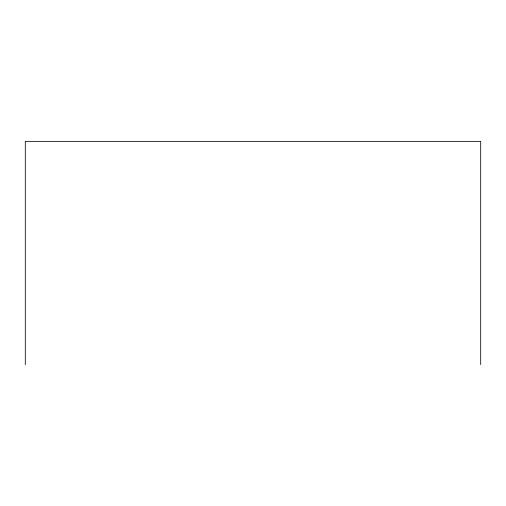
<?xml version="1.0" encoding="UTF-8"?>
<svg xmlns="http://www.w3.org/2000/svg" width="506" height="506" viewBox="0 0 506 506"><rect width="100%" height="100%" fill="white"/><g stroke="black" fill="none" stroke-linecap="round" stroke-linejoin="round"><path stroke-width="0.76" d="M480.7 364.636L480.7 141.364L25.3 141.364L25.3 364.636"/></g></svg>
